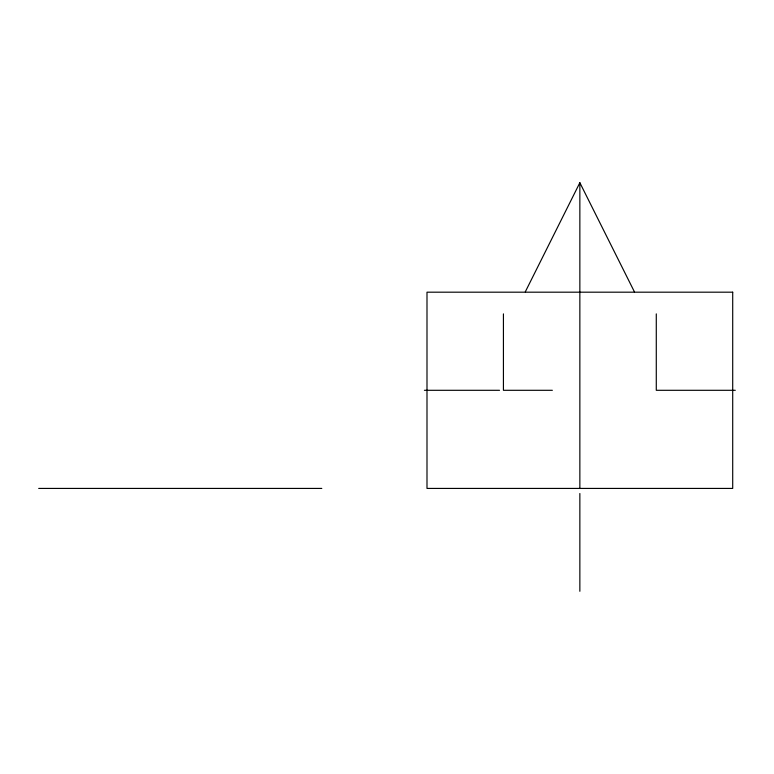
<?xml version="1.0" encoding="UTF-8"?>
<svg xmlns="http://www.w3.org/2000/svg" width="774" height="774" viewBox="0 0 774 774"><rect width="100%" height="100%" fill="white"/><g stroke="black" fill="none" stroke-linecap="round" stroke-linejoin="round"><path stroke-width="1.16" d="M525.304 291.817L579.852 182.712L634.409 291.817M424.413 390.299L499.52 390.299M552.355 390.299L503.429 390.299L503.429 313.876M735.3 390.299L656.284 390.299L656.284 313.876M38.7 488.423L321.8 488.423M579.852 182.712L579.852 488.423M579.852 493.512L579.852 591.288M732.707 292.185L426.996 292.185L426.996 488.423L732.707 488.423L732.707 292.185"/></g></svg>
